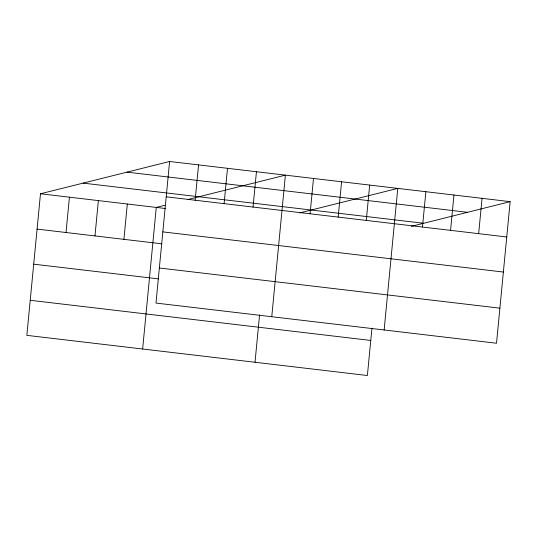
<?xml version="1.0" encoding="UTF-8"?>
<svg xmlns="http://www.w3.org/2000/svg" width="537" height="537" viewBox="0 0 537 537"><rect width="100%" height="100%" fill="white"/><g stroke="black" fill="none" stroke-linecap="round" stroke-linejoin="round"><path stroke-width="0.81" d="M169.611 161.483L155.978 303.069L496.517 343.23L510.15 201.65L169.611 161.483L40.483 193.77L26.85 335.35L367.389 375.517L371.953 328.134M66.024 232.514L69.427 197.18M94.975 235.924L98.378 200.596M123.919 239.341L127.323 204.006M142.634 349.01L156.267 207.423L164.792 205.295M195.153 200.234L198.556 164.899M224.097 203.644L227.5 168.316M253.041 207.06L256.444 171.726M255.015 362.26L259.572 314.883M271.762 316.723L285.395 175.143L188.031 199.482M310.084 213.786L313.487 178.452M338.182 217.102L341.579 181.768M366.274 220.412L369.678 185.084M384.136 329.98L397.769 188.393L299.639 212.927M422.465 227.044L425.868 191.709M450.556 230.353L453.96 195.018M478.655 233.669L482.058 198.334M411.241 226.379L510.15 201.65M126.994 172.135L467.539 212.303M83.094 183.117L423.639 223.278M166.208 196.817L506.747 236.978M40.483 193.77L165.356 208.497M162.832 231.883L503.37 272.044M37.08 229.098L161.952 243.825M159.355 268.003L499.893 308.171M33.703 264.164L158.576 278.891M30.226 300.29L370.765 340.451"/></g></svg>
